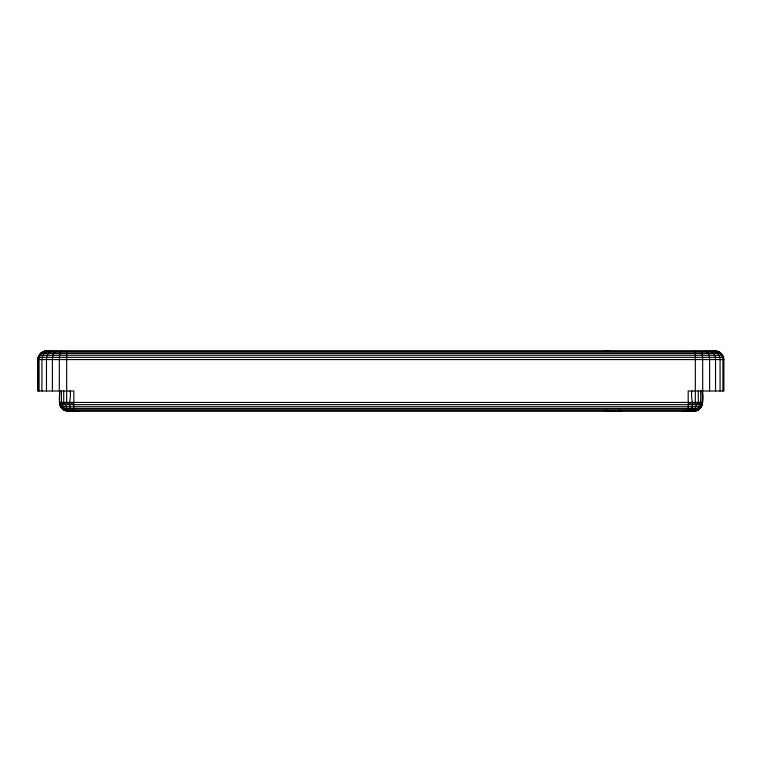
<?xml version="1.0" encoding="UTF-8"?>
<svg xmlns="http://www.w3.org/2000/svg" width="762" height="762" viewBox="0 0 762 762"><rect width="100%" height="100%" fill="white"/><g stroke="black" fill="none" stroke-linecap="round" stroke-linejoin="round"><path stroke-width="1.14" d="M688.181 411.004L688.181 391.001L723.9 391.001L723.9 359.569C723.929 354.978 719.919 350.968 715.327 350.996L46.672 350.996C42.701 350.939 39.005 353.978 38.271 357.873L38.1 391.001L73.819 391.001L73.819 411.004M38.481 372.142L38.395 391.001L38.1 359.569C38.005 354.978 42.091 350.911 46.672 350.996C42.091 350.949 38.043 354.987 38.1 359.569L38.1 391.001L38.5 378.2M38.471 384.029L38.395 391.001L38.271 357.873M60.017 391.001C58.988 397.812 57.864 410.909 68.104 411.004L693.896 411.004C703.774 410.937 703.821 397.745 702.469 391.001M691.877 391.001C690.334 397.478 694.544 404.851 690.629 410.708L688.181 410.708M702.259 404.308C701.411 408.213 697.678 411.07 693.706 411.004C703.45 410.423 702.64 397.764 701.983 391.001M698.287 391.001L698.287 402.431L696.411 404.651L695.106 408.489L692.22 411.004C701.592 410.413 701.069 397.478 700.554 391.001M73.819 410.708L71.371 410.708C67.456 404.851 71.666 397.478 70.123 391.001M45.158 351.13L40.615 353.511L38.395 357.349L723.605 357.349M701.983 402.431L702.173 404.651L59.827 404.651L59.531 402.431L60.684 406.718L63.818 409.851L698.183 409.851L701.316 406.718L702.469 402.431L59.531 402.431L59.531 391.001M63.818 409.851L68.294 411.004C64.627 410.937 61.417 408.165 60.512 404.651L61.446 402.431L61.446 391.001M61.446 402.431C62.894 406.232 64.76 411.356 69.78 411.004L66.894 408.489L65.589 404.651L66.675 402.431L66.675 350.996M62.494 404.651L63.713 402.431L63.713 391.001M40.757 353.368L38.557 356.807L38.1 359.569L723.9 359.569M618.449 410.337L621.744 410.547L607.724 411.004L609.295 410.708L606.381 410.356L605.742 411.004L621.744 411.004M692.506 404.651L695.325 402.431L695.325 350.996M717.547 351.292L44.453 351.292L40.615 353.511L721.385 353.511M71.371 410.708L69.151 410.708M688.181 404.651L691.877 402.431M609.295 410.708L606.8 411.004L608.343 410.356M61.493 350.996L60.389 352.149L59.35 357.349L59.284 391.001M698.297 409.785L695.325 410.88L682.466 411.004L682.466 410.289M56.674 350.996C53.054 351.825 52.549 356.473 52.388 359.569L52.388 391.001M44.358 351.32L45.529 351.072M694.601 410.708L693.134 411.004L695.725 410.708M52.53 350.996C48.397 351.292 46.463 355.921 46.472 359.569L46.472 391.001M692.848 410.708L690.629 410.708M49.349 350.996C44.948 351.063 41.872 355.416 41.929 359.569L41.929 391.001M47.358 350.996C42.815 350.987 39.033 355.092 39.072 359.569L39.072 391.001M693.896 411.004L696.116 410.708L65.884 410.708L79.534 411.004M605.895 410.842L604.599 411.004L604.599 410.347L606.381 410.356L604.599 410.832L607.514 410.842M42.386 352.149L719.614 352.149M39.253 355.283L722.747 355.283M60.684 406.718L701.316 406.718M62.046 408.489L699.954 408.489M695.325 410.88L682.466 410.832L696.782 410.499L685.771 410.337M71.352 410.356L79.534 410.708C72.895 410.985 61.617 413.137 59.712 404.146M66.275 410.708L68.866 411.004L67.399 410.708M64.294 410.108L66.675 410.88L66.675 410.156M716.48 351.292L714.566 350.996L719.271 352.149M712.651 350.996C717.052 351.063 720.128 355.416 720.071 359.569L720.071 391.001M713.651 350.996L715.223 351.292M709.47 350.996C713.603 351.292 715.537 355.921 715.528 359.569L715.528 391.001M607.724 350.996L609.295 351.292M705.326 350.996C708.946 351.825 709.451 356.473 709.612 359.569L709.612 391.001M606.542 350.996L607.647 351.292M716.785 351.292C720.395 352.32 722.909 355.854 722.928 359.569L722.928 391.001M700.507 350.996L701.611 352.149L702.65 357.349L702.716 391.001M605.161 350.996L605.733 351.292M70.123 402.431L73.819 404.651M66.675 402.431L69.494 404.651M63.713 402.431L65.589 404.651M698.287 402.431L699.506 404.651M695.325 402.431L696.411 404.651M700.554 402.431L701.488 404.651M60.017 402.431L60.512 404.651"/></g></svg>
